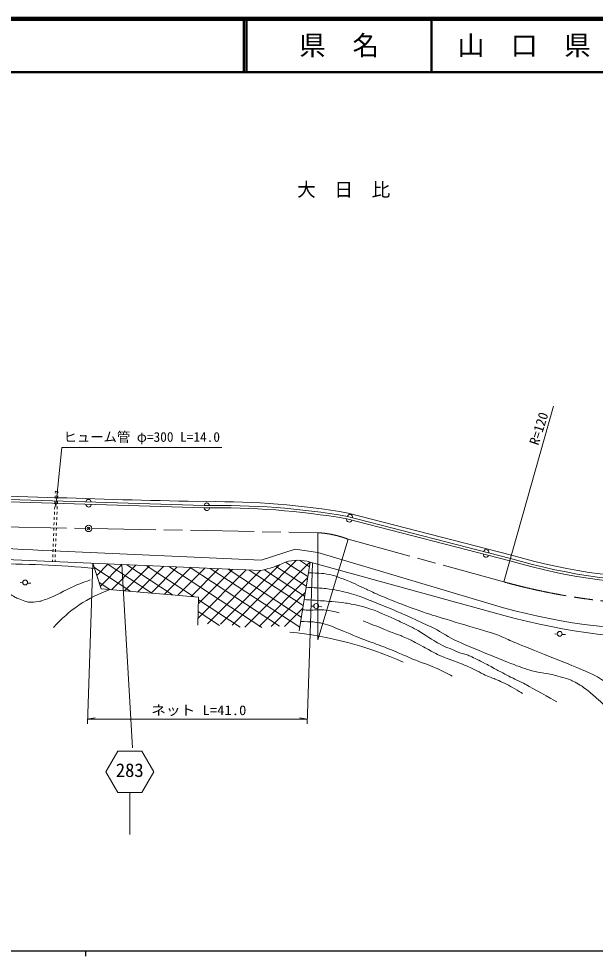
# Model space of a CAD drawing. Units: millimetres, scale not verified. Extents: x 40000 to 680000, y 20000 to 380000.
# Drawn here: x 255494 to 363711, y 204000 to 380000 of the extents above; entities that cross this region are included whole.
import ezdxf
from ezdxf.enums import TextEntityAlignment as Align

# ---------------------------------------------------------------- set-up
doc = ezdxf.new("R2010")
doc.units = ezdxf.units.MM
doc.header["$LTSCALE"] = 1000
doc.header["$PDMODE"] = 32
doc.header["$PDSIZE"] = 500
doc.linetypes.add('CHAIN', pattern=[18.5, 12, -1.5, 3.5, -1.5])
for name, color, linetype, lineweight in [('M-BGD', 7, 'Continuous', 13), ('M-BMK', 2, 'CHAIN', 13), ('M-STR-HTXT', 7, 'Continuous', 13), ('M-TTL', 2, 'Continuous', 140), ('M-TTL-BAND', 7, 'Continuous', 25), ('M-TTL-LINE', 7, 'Continuous', 50), ('M-TTL-TXT', 7, 'Continuous', 13), ('M-WORK', 1, 'Continuous', 13)]:
    doc.layers.add(name, color=color, linetype=linetype, lineweight=lineweight)
doc.styles.add('ＭＳ ゴシック', font='')
doc.styles.get('ＭＳ ゴシック').set_extended_font_data('MS Gothic')

msp = doc.modelspace()

# ---------------------------------------------------------------- linework, layer by layer
at = {"layer": 'M-BGD'}
msp.add_circle((268607, 284317), 600, dxfattribs=at)
msp.add_point((268607, 284317), dxfattribs=at)
at = {"layer": 'M-BMK'}
for p, q in [((252490, 284619), (268008, 284328)), ((269207, 284305), (311655, 283511)), ((317313, 282295), (346574, 274270))]:
    msp.add_line(p, q, dxfattribs=at)
for centre, radius, start, end in [((310625, 264945), 18594, 68.92037, 86.82575), ((378608, 390673), 120730, 254.61308, 263.86922)]:
    msp.add_arc(centre, radius, start, end, dxfattribs=at)
at = {"layer": 'M-STR-HTXT'}
for p, q in [((262456, 288408), (262298, 289328)), ((268370, 247606), (269373, 277770)), ((309657, 247606), (310663, 277860)), ((269849, 248733), (268349, 248483)), ((268349, 248483), (309687, 248483)), ((308187, 248733), (309687, 248483))]:
    msp.add_line(p, q, dxfattribs=at)
msp.add_lwpolyline([(262456, 288408), (263590, 299528), (293590, 299528)], dxfattribs=at)
at = {"layer": 'M-TTL'}
msp.add_line((680000, 380000), (40000, 380000), dxfattribs=at)
at = {"layer": 'M-TTL-BAND'}
for p, q in [((40000, 205000), (579000, 205000)), ((268000, 205000), (268000, 204000))]:
    msp.add_line(p, q, dxfattribs=at)
at = {"layer": 'M-TTL-LINE'}
for p, q in [((297750, 380000), (297750, 370000)), ((298250, 380000), (298250, 370000)), ((333000, 380000), (333000, 370000)), ((40000, 370000), (680000, 370000))]:
    msp.add_line(p, q, dxfattribs=at)
at = {"layer": 'M-WORK'}
for p, q in [((355871, 307295), (346574, 274270)), ((262785, 290087), (242591, 290698)), ((262311, 289939), (262331, 290439)), ((262352, 290939), (262366, 291289)), ((262366, 291289), (262833, 291270)), ((262799, 290419), (262779, 289920)), ((262833, 291270), (262819, 290919)), ((290315, 288172), (242470, 289618)), ((290304, 288612), (242519, 290056)), ((262271, 288940), (262291, 289440)), ((262758, 289420), (262738, 288921)), ((262190, 286942), (262210, 287442)), ((262230, 287941), (262250, 288441)), ((262677, 287422), (262657, 286922)), ((262718, 288421), (262698, 287921)), ((347991, 279302), (317358, 287207)), ((262109, 284944), (262129, 285443)), ((262149, 285943), (262169, 286442)), ((262596, 285424), (262576, 284924)), ((262637, 286423), (262617, 285923)), ((347688, 278228), (317055, 286132)), ((347811, 278663), (317178, 286568)), ((262028, 282945), (262048, 283445)), ((262068, 283944), (262088, 284444)), ((262515, 283425), (262495, 282926)), ((262556, 284424), (262536, 283925)), ((261987, 281946), (262007, 282446)), ((262475, 282426), (262455, 281926)), ((261906, 279948), (261926, 280447)), ((261947, 280947), (261967, 281446)), ((262394, 280428), (262374, 279928)), ((262434, 281427), (262414, 280927)), ((300907, 276398), (222782, 279797)), ((261831, 278098), (261845, 278449)), ((261866, 278948), (261886, 279448)), ((262313, 278429), (262299, 278078)), ((262353, 279428), (262333, 278929)), ((307662, 278340), (295552, 266158)), ((310048, 277135), (308218, 278334)), ((346475, 269435), (311655, 279792)), ((276513, 272507), (269619, 277023)), ((272272, 277644), (270125, 275484)), ((274864, 277531), (270797, 273441)), ((280446, 272175), (272084, 277652)), ((277455, 277419), (272878, 272813)), ((276818, 243143), (274864, 277531)), ((280047, 277306), (275372, 272603)), ((284379, 271843), (275755, 277493)), ((282639, 277193), (277867, 272392)), ((288312, 271511), (279425, 277333)), ((285231, 277080), (280361, 272182)), ((287822, 276968), (282856, 271972)), ((301107, 265739), (283691, 277147)), ((290414, 276855), (285351, 271761)), ((304411, 265998), (287654, 276975)), ((293006, 276742), (287845, 271551)), ((298179, 276517), (289138, 267421)), ((295597, 276629), (289212, 270206)), ((300848, 276401), (290901, 266394)), ((308234, 265803), (291431, 276811)), ((304419, 277499), (293356, 266370)), ((308534, 267678), (294818, 276663)), ((310119, 278012), (297960, 265780)), ((308884, 269866), (298771, 276491)), ((309164, 271616), (301606, 276567)), ((309459, 273453), (303704, 277223)), ((309750, 275275), (305578, 278009)), ((308120, 265092), (310185, 277992)), ((346781, 267919), (310185, 277992)), ((309717, 275065), (300604, 265898)), ((255772, 274154), (256257, 274122)), ((257145, 274064), (257765, 274024)), ((272579, 272838), (270560, 274161)), ((309272, 272290), (302895, 265874)), ((297026, 265803), (289231, 270909)), ((308801, 269346), (305374, 265898)), ((310388, 269747), (310874, 269715)), ((311762, 269657), (312382, 269617)), ((293203, 266062), (289172, 268703)), ((356107, 264515), (356593, 264483)), ((357481, 264425), (358101, 264384)), ((276333, 234736), (276333, 226847))]:
    msp.add_line(p, q, dxfattribs=at)
for points in [[(311655, 283511), (311655, 263410), (317313, 282295)], [(261913, 280126), (301015, 278382), (307401, 280418), (311655, 279792)], [(269373, 277770), (270950, 272976), (289245, 271433), (289103, 266144)]]:
    msp.add_lwpolyline(points, dxfattribs=at)
msp.add_lwpolyline([(280833, 238633), (278583, 242530), (274083, 242530), (271833, 238633), (274083, 234736), (278583, 234736)], close=True, dxfattribs=at)
for centre in [(256705, 274161), (311322, 269754), (357041, 264521)]:
    msp.add_circle(centre, 450, dxfattribs=at)
for centre, radius, start, end in [((336421, 2511786), 2222919, 268.10168, 268.82465), ((268575, 289268), 500, 358.26851, 178.26851), ((268586, 288829), 500, 178.26851, 358.26851), ((290804, 288596), 500, 3.55234, 178.26851), ((292665, 145843), 143504, 80.09204, 90.73514), ((293054, 147038), 141600, 80.19075, 91.11253), ((292899, 145732), 142463, 80.23789, 91.03927), ((290815, 288157), 500, 178.26851, 3.40825), ((317662, 286443), 500, 345.53092, 165.53092), ((282896, 833206), 553479, 261.58524, 267.82737), ((317539, 286008), 500, 165.53092, 345.53092), ((343260, 279838), 500, 345.53092, 165.53092), ((379254, 385744), 111601, 253.63596, 288.74113), ((379253, 385744), 110938, 253.63222, 288.74516), ((307854, 270417), 7925, 72.88879, 106.68747), ((343203, 279385), 500, 165.53092, 345.53092), ((379254, 385743), 112053, 253.63837, 288.73841), ((251472, 82574), 195082, 84.64116, 90.41941), ((295994, 298227), 22375, 282.68534, 295.36209), ((280902, 249002), 25226, 109.13923, 138.50977), ((378509, 385838), 120730, 254.61308, 271.44372), ((378815, 384322), 120730, 254.61308, 271.44372), ((299752, 196725), 68451, 65.9205, 84.45526)]:
    msp.add_arc(centre, radius, start, end, dxfattribs=at)
for points, knots in [([(268891, 274645), (268338, 274467), (266707, 273843), (266176, 273606), (265256, 273196), (262564, 271819), (261643, 271411), (261221, 271224), (259917, 270749), (259471, 270632), (259176, 270554), (258264, 270456), (257960, 270443), (257783, 270435), (257249, 270479), (257079, 270529), (256642, 270658), (255364, 271148), (254946, 271332), (254760, 271413), (254252, 271755), (254073, 271851), (253831, 271981), (253100, 272364), (252845, 272465), (252142, 272743), (250005, 273506), (249287, 273745), (248731, 273932), (247050, 274462), (246478, 274595), (245711, 274774), (243384, 275184), (242606, 275304), (240426, 275639), (233876, 276573), (231691, 276867), (230791, 276988), (228084, 277287), (227181, 277376), (226751, 277418), (225459, 277510), (225027, 277520), (224295, 277538), (222099, 277551), (221367, 277520), (220049, 277465), (216104, 277141), (214786, 277090), (213878, 277055), (211152, 277074), (210244, 277092), (209403, 277108), (206878, 277168), (206041, 277257), (204521, 277419), (199987, 278137), (198472, 278348), (197567, 278474), (194852, 278841), (193944, 278943), (193091, 279038), (190529, 279281), (189673, 279333), (189091, 279368), (187338, 279342), (186755, 279376), (186318, 279402), (185015, 279569), (184583, 279636), (181425, 280122), (171964, 281664), (168805, 282140), (166976, 282415), (161480, 283182), (159642, 283389), (158601, 283506), (155461, 283736), (154413, 283759), (153456, 283781), (150581, 283696), (149627, 283614), (148782, 283541), (146258, 283189), (145435, 282985), (144408, 282731), (141384, 281747), (140411, 281332), (139545, 280963), (137059, 279611), (136279, 279084)], [0, 0, 0, 0, 1, 1, 1, 2, 2, 2, 3, 3, 3, 4, 4, 4, 5, 5, 5, 6, 6, 6, 7, 7, 7, 8, 8, 8, 9, 9, 9, 10, 10, 10, 11, 11, 11, 12, 12, 12, 13, 13, 13, 14, 14, 14, 15, 15, 15, 16, 16, 16, 17, 17, 17, 18, 18, 18, 19, 19, 19, 20, 20, 20, 21, 21, 21, 22, 22, 22, 23, 23, 23, 24, 24, 24, 25, 25, 25, 26, 26, 26, 27, 27, 27, 28, 28, 28, 29, 29, 29, 30, 30, 30, 30]), ([(370825, 250472), (370300, 251069), (368653, 252795), (368082, 253347), (367647, 253768), (366287, 254972), (365801, 255331), (365299, 255701), (363727, 256731), (363156, 256983), (360428, 258189), (352100, 261471), (349340, 262603), (348828, 262813), (347302, 263471), (346795, 263693), (346502, 263822), (345645, 264257), (345340, 264354), (342909, 265130), (335562, 267282), (333129, 268054), (332064, 268392), (328901, 269512), (327854, 269905), (326901, 270262), (324071, 271406), (323134, 271802), (322652, 272006), (321237, 272686), (320762, 272905), (320101, 273209), (318128, 274139), (317456, 274416), (316843, 274669), (314978, 275368), (314340, 275549), (313944, 275662), (312719, 275844), (312309, 275880), (311845, 275920), (310693, 275969), (309865, 275989)], [0, 0, 0, 0, 1, 1, 1, 2, 2, 2, 3, 3, 3, 4, 4, 4, 5, 5, 5, 6, 6, 6, 7, 7, 7, 8, 8, 8, 9, 9, 9, 10, 10, 10, 11, 11, 11, 12, 12, 12, 13, 13, 13, 14, 14, 14, 14]), ([(365979, 250636), (365471, 251111), (363916, 252500), (363387, 252950), (362981, 253296), (361746, 254316), (361305, 254616), (360901, 254891), (359628, 255633), (359176, 255819), (358567, 256070), (356670, 256636), (356030, 256791), (355251, 256979), (352873, 257338), (352096, 257531), (351454, 257691), (349565, 258308), (348949, 258549), (346639, 259456), (339735, 262248), (337473, 263270), (336676, 263629), (334462, 265055), (333679, 265444), (332285, 266138), (328028, 268066), (326598, 268684), (325177, 269298), (320877, 271060), (319426, 271599), (318857, 271810), (317102, 272297), (316510, 272432), (315841, 272585), (313814, 272959), (313132, 273034), (312428, 273110), (310589, 273222), (309428, 273265)], [0, 0, 0, 0, 1, 1, 1, 2, 2, 2, 3, 3, 3, 4, 4, 4, 5, 5, 5, 6, 6, 6, 7, 7, 7, 8, 8, 8, 9, 9, 9, 10, 10, 10, 11, 11, 11, 12, 12, 12, 13, 13, 13, 13]), ([(356475, 251775), (355352, 252429), (351948, 254332), (350802, 254946), (350257, 255238), (348577, 256022), (348026, 256301), (347500, 256566), (345937, 257388), (345419, 257666), (345024, 257878), (343855, 258542), (343459, 258752), (343142, 258920), (342177, 259397), (341854, 259555), (341459, 259747), (340279, 260336), (339871, 260499), (339531, 260634), (338467, 260915), (338124, 261042), (337838, 261147), (337013, 261543), (336731, 261656), (336470, 261760), (335663, 262009), (335408, 262128), (335066, 262289), (334080, 262853), (333756, 263049), (333017, 263495), (330849, 264916), (330096, 265339), (329459, 265697), (327477, 266637), (326814, 266944), (326023, 267312), (323636, 268394), (322824, 268715), (322227, 268952), (320399, 269565), (319779, 269730), (319212, 269882), (317484, 270216), (316903, 270297), (316099, 270410), (313675, 270634), (312866, 270698), (312140, 270756), (310246, 270877), (309057, 270944)], [0, 0, 0, 0, 1, 1, 1, 2, 2, 2, 3, 3, 3, 4, 4, 4, 5, 5, 5, 6, 6, 6, 7, 7, 7, 8, 8, 8, 9, 9, 9, 10, 10, 10, 11, 11, 11, 12, 12, 12, 13, 13, 13, 14, 14, 14, 15, 15, 15, 16, 16, 16, 17, 17, 17, 17]), ([(315613, 268460), (315359, 268543), (314581, 268749), (314318, 268803), (314014, 268865), (313093, 269017), (312784, 269039), (312496, 269059), (311631, 269022), (311343, 269015), (311077, 269008), (310280, 268959), (310014, 268968), (309766, 268976), (309248, 269010), (308753, 269047)], [0, 0, 0, 0, 1, 1, 1, 2, 2, 2, 3, 3, 3, 4, 4, 4, 5, 5, 5, 5]), ([(336879, 256586), (336202, 256957), (334119, 257975), (333411, 258282), (332742, 258571), (330678, 259292), (330002, 259563), (329460, 259780), (327862, 260493), (327324, 260720), (326751, 260962), (325028, 261682), (324449, 261910), (323884, 262132), (322175, 262757), (321606, 262968), (321263, 263094), (320227, 263459), (319887, 263596), (319010, 263948), (316400, 265057), (315524, 265414), (315183, 265553), (314154, 265955), (313805, 266075), (313479, 266187), (312489, 266495), (312153, 266570), (311881, 266631), (311051, 266737), (310774, 266755), (310321, 266784), (309252, 266825), (308401, 266851)], [0, 0, 0, 0, 1, 1, 1, 2, 2, 2, 3, 3, 3, 4, 4, 4, 5, 5, 5, 6, 6, 6, 7, 7, 7, 8, 8, 8, 9, 9, 9, 10, 10, 10, 11, 11, 11, 11]), ([(350062, 253353), (349495, 253706), (347752, 254698), (347158, 255005), (346683, 255251), (345218, 255906), (344726, 256115), (344453, 256232), (343603, 256509), (343333, 256634), (342751, 256907), (341055, 257831), (340472, 258103), (339959, 258343), (338388, 258988), (337861, 259194), (337323, 259404), (335686, 259972), (335150, 260185), (334876, 260295), (334073, 260672), (333809, 260806), (333450, 260989), (332393, 261576), (332038, 261767), (331495, 262059), (329871, 262945), (329320, 263221), (328902, 263430), (327626, 264010), (327195, 264189), (326809, 264350), (325624, 264767), (325235, 264921), (324213, 265325), (321153, 266557), (320136, 266975)], [0, 0, 0, 0, 1, 1, 1, 2, 2, 2, 3, 3, 3, 4, 4, 4, 5, 5, 5, 6, 6, 6, 7, 7, 7, 8, 8, 8, 9, 9, 9, 10, 10, 10, 11, 11, 11, 12, 12, 12, 12])]:
    msp.add_open_spline(points, degree=3, knots=knots, dxfattribs=at)

# ---------------------------------------------------------------- texts
at = {"layer": 'M-STR-HTXT', "style": 'ＭＳ ゴシック'}
msp.add_text('大\u3000日\u3000比', height=2566, dxfattribs=at).set_placement((307737, 345868), align=Align.BOTTOM_LEFT)
msp.add_text('ヒューム管 φ=300 L=14.0', height=1833, dxfattribs=at).set_placement((278590, 300028), align=Align.BOTTOM_CENTER)
at = {"layer": 'M-STR-HTXT', "style": 'ＭＳ ゴシック', "width": 1.1}
msp.add_text('ネット L=41.0', height=1833, dxfattribs=at).set_placement((289292, 248718), align=Align.BOTTOM_CENTER)
at = {"layer": 'M-TTL-TXT', "style": 'ＭＳ ゴシック'}
for s, p in [('県\u3000名', (315625, 375000)), ('山\u3000口\u3000県', (350375, 375000))]:
    msp.add_text(s, height=3666, dxfattribs=at).set_placement(p, align=Align.MIDDLE_CENTER)
at = {"layer": 'M-WORK', "style": 'ＭＳ ゴシック'}
msp.add_text('R=120', height=1833, rotation=71.998, dxfattribs=at).set_placement((354511, 302613), align=Align.BOTTOM_CENTER)
msp.add_text('283', height=2566, dxfattribs=at).set_placement((276333, 236883), align=Align.BOTTOM_CENTER)

doc.saveas('drawing.dxf')
